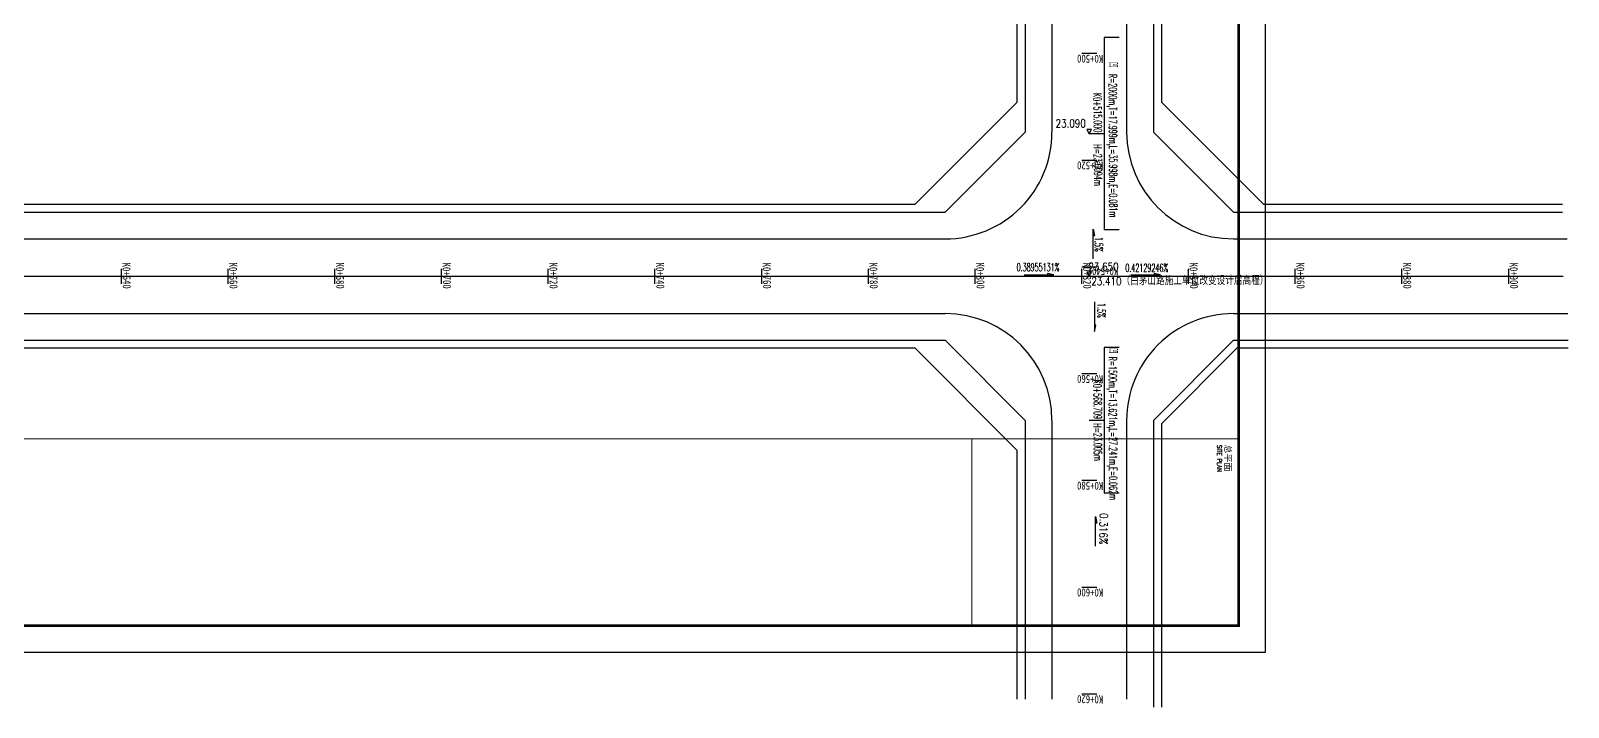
# Model space of a CAD drawing. Header units: millimetres. Extents: x 418304 to 847498, y 48187 to 111456.
# Drawn here: x 423610.1 to 423898.3, y 54476.7 to 54603.4 of the extents above; entities that cross this region are included whole.
import ezdxf

# ---------------------------------------------------------------- set-up
doc = ezdxf.new("R2010")
doc.units = ezdxf.units.MM
doc.header["$LTSCALE"] = 1000
doc.linetypes.add('X3', pattern=[5, 4, -1])
for name, color, linetype in [('TK', 4, 'Continuous'), ('建设布局', 7, 'Continuous'), ('道路网', 7, 'Continuous'), ('高程设计数据', 7, 'Continuous')]:
    doc.layers.add(name, color=color, linetype=linetype)
doc.styles.add('HZ', font='rs.shx', dxfattribs={"width": 0.8, "bigfont": 'hztxt.shx'})
doc.styles.add('ROMANS', font='romans', dxfattribs={"width": 0.65, "height": 231.275})
doc.styles.add('图签宋体', font='', dxfattribs={"height": 300})
doc.styles.add('等线体', font='simhei.ttf')
doc.styles.get('图签宋体').set_extended_font_data('NSimSun')

# ---------------------------------------------------------------- blocks, each defined once
blk = doc.blocks.new('wetrewtewtre')
at = {"layer": '建设布局', "color": 8, "linetype": 'Continuous', "flags": 128}
for points in [[(423897.23, 55773.77), (423822.01, 55773.77), (423822.02, 55614.89), (423841.14, 55595.77), (423897.23, 55595.77)], [(423897.23, 55773.77), (423822.01, 55773.77), (423822.02, 55614.89), (423841.14, 55595.77), (423897.23, 55595.77)], [(423795.01, 55503.06), (423795.02, 55549.65), (423775.89, 55568.77), (423342.15, 55568.77)], [(423795.01, 55503.06), (423795.02, 55549.65), (423775.89, 55568.77), (423342.15, 55568.77)], [(423898.28, 55568.77), (423836.14, 55568.77), (423822.02, 55554.65), (423822.02, 55501.53)], [(423898.28, 55568.77), (423836.14, 55568.77), (423822.02, 55554.65), (423822.02, 55501.53)]]:
    blk.add_lwpolyline(points, dxfattribs=at)
at = {"layer": '道路网', "color": 8, "linetype": 'Continuous', "lineweight": 30}
for p, q in [((423809.92, 55623.98), (423807.12, 55623.98)), ((423809.92, 55623.98), (423807.12, 55623.98)), ((423809.92, 55603.98), (423807.12, 55603.98)), ((423809.92, 55603.98), (423807.12, 55603.98)), ((423627.06, 55583.67), (423627.06, 55580.87)), ((423627.06, 55583.67), (423627.06, 55580.87)), ((423647.06, 55583.67), (423647.06, 55580.87)), ((423647.06, 55583.67), (423647.06, 55580.87)), ((423667.06, 55583.67), (423667.06, 55580.87)), ((423667.06, 55583.67), (423667.06, 55580.87)), ((423687.06, 55583.67), (423687.06, 55580.87)), ((423687.06, 55583.67), (423687.06, 55580.87)), ((423707.06, 55583.67), (423707.06, 55580.87)), ((423707.06, 55583.67), (423707.06, 55580.87)), ((423727.06, 55583.67), (423727.06, 55580.87)), ((423727.06, 55583.67), (423727.06, 55580.87)), ((423747.06, 55583.67), (423747.06, 55580.87)), ((423747.06, 55583.67), (423747.06, 55580.87)), ((423767.06, 55583.67), (423767.06, 55580.87)), ((423767.06, 55583.67), (423767.06, 55580.87)), ((423787.06, 55583.67), (423787.06, 55580.87)), ((423787.06, 55583.67), (423787.06, 55580.87)), ((423807.06, 55583.67), (423807.06, 55580.87)), ((423807.06, 55583.67), (423807.06, 55580.87)), ((423809.92, 55583.98), (423807.12, 55583.98)), ((423809.92, 55583.98), (423807.12, 55583.98)), ((423827.06, 55583.67), (423827.06, 55580.87)), ((423827.06, 55583.67), (423827.06, 55580.87)), ((423847.06, 55583.67), (423847.06, 55580.87)), ((423847.06, 55583.67), (423847.06, 55580.87)), ((423867.06, 55583.67), (423867.06, 55580.87)), ((423867.06, 55583.67), (423867.06, 55580.87)), ((423887.06, 55583.67), (423887.06, 55580.87)), ((423887.06, 55583.67), (423887.06, 55580.87)), ((423809.92, 55563.98), (423807.12, 55563.98)), ((423809.92, 55563.98), (423807.12, 55563.98)), ((423809.92, 55543.98), (423807.12, 55543.98)), ((423809.92, 55543.98), (423807.12, 55543.98)), ((423809.92, 55523.98), (423807.12, 55523.98)), ((423809.92, 55523.98), (423807.12, 55523.98)), ((423809.92, 55503.98), (423807.12, 55503.98)), ((423809.92, 55503.98), (423807.12, 55503.98))]:
    blk.add_line(p, q, dxfattribs=at)
at = {"layer": '道路网', "color": 8, "linetype": 'Continuous'}
for p, q in [((423781.52, 55594.27), (423796.52, 55609.27)), ((423781.52, 55594.27), (423796.52, 55609.27)), ((423820.52, 55609.27), (423835.52, 55594.27)), ((423820.52, 55609.27), (423835.52, 55594.27)), ((423342.15, 55594.27), (423781.52, 55594.27)), ((423342.15, 55594.27), (423781.52, 55594.27)), ((423835.52, 55594.27), (423897.23, 55594.27)), ((423835.52, 55594.27), (423897.23, 55594.27)), ((423342.15, 55589.27), (423781.52, 55589.27)), ((423342.15, 55589.27), (423781.52, 55589.27)), ((423835.52, 55589.27), (423898.06, 55589.27)), ((423835.52, 55589.27), (423898.06, 55589.27)), ((423342.15, 55575.27), (423781.52, 55575.27)), ((423342.15, 55575.27), (423781.52, 55575.27)), ((423835.52, 55575.27), (423898.22, 55575.27)), ((423835.52, 55575.27), (423898.22, 55575.27)), ((423342.15, 55570.27), (423781.52, 55570.27)), ((423342.15, 55570.27), (423781.52, 55570.27)), ((423796.52, 55555.27), (423781.52, 55570.27)), ((423796.52, 55555.27), (423781.52, 55570.27)), ((423835.52, 55570.27), (423820.52, 55555.27)), ((423835.52, 55570.27), (423820.52, 55555.27)), ((423835.52, 55570.27), (423898.27, 55570.27)), ((423835.52, 55570.27), (423898.27, 55570.27)), ((423796.52, 55555.27), (423796.52, 55503.06)), ((423796.52, 55555.27), (423796.52, 55503.06)), ((423801.52, 55555.27), (423801.52, 55503.06)), ((423801.52, 55555.27), (423801.52, 55503.06)), ((423815.52, 55555.27), (423815.52, 55503.06)), ((423815.52, 55555.27), (423815.52, 55503.06)), ((423820.52, 55555.27), (423820.52, 55501.53)), ((423820.52, 55555.27), (423820.52, 55501.53))]:
    blk.add_line(p, q, dxfattribs=at)
at = {"layer": '道路网', "color": 8, "linetype": 'X3'}
blk.add_line((423342.15, 55582.27), (423897.34, 55582.27), dxfattribs=at)
blk.add_line((423342.15, 55582.27), (423897.34, 55582.27), dxfattribs=at)
at = {"layer": '道路网', "color": 8, "linetype": 'Continuous', "flags": 128}
for points in [[(423796.51, 56099.98), (423796.51, 55746.27), (423796.52, 55609.27)], [(423796.51, 56099.98), (423796.51, 55746.27), (423796.52, 55609.27)], [(423801.51, 56099.98), (423801.51, 55741.27), (423801.52, 55609.27)], [(423801.51, 56099.98), (423801.51, 55741.27), (423801.52, 55609.27)], [(423815.51, 56099.98), (423815.51, 55741.27), (423815.52, 55609.27)], [(423815.51, 56099.98), (423815.51, 55741.27), (423815.52, 55609.27)], [(423820.51, 56099.98), (423820.51, 55746.27), (423820.52, 55609.27)], [(423820.51, 56099.98), (423820.51, 55746.27), (423820.52, 55609.27)]]:
    blk.add_lwpolyline(points, dxfattribs=at)
at = {"layer": '道路网', "color": 8, "linetype": 'Continuous'}
for centre, start, end in [((423781.52, 55609.27), 270, 0.0001), ((423781.52, 55609.27), 270, 0.0001), ((423835.52, 55609.27), 180.0001, 270), ((423835.52, 55609.27), 180.0001, 270), ((423781.52, 55555.27), 0.0001, 90), ((423781.52, 55555.27), 0.0001, 90), ((423835.52, 55555.27), 90, 180.0001), ((423835.52, 55555.27), 90, 180.0001)]:
    blk.add_arc(centre, 20, start, end, dxfattribs=at)
at = {"layer": '道路网', "color": 8, "linetype": 'Continuous', "style": '等线体', "width": 0.8}
for s, rotation, p in [('K0+500', 179.384, (423811.13, 55623.72)), ('K0+500', 179.384, (423811.13, 55623.72)), ('K0+520', 179.384, (423811.13, 55603.72)), ('K0+520', 179.384, (423811.13, 55603.72)), ('K0+640', 271.0552, (423627.31, 55584.81)), ('K0+640', 271.0552, (423627.31, 55584.81)), ('K0+660', 271.0552, (423647.31, 55584.81)), ('K0+660', 271.0552, (423647.31, 55584.81)), ('K0+680', 271.0552, (423667.31, 55584.81)), ('K0+680', 271.0552, (423667.31, 55584.81)), ('K0+700', 271.0552, (423687.31, 55584.81)), ('K0+700', 271.0552, (423687.31, 55584.81)), ('K0+720', 271.0552, (423707.31, 55584.81)), ('K0+720', 271.0552, (423707.31, 55584.81)), ('K0+740', 271.0552, (423727.31, 55584.81)), ('K0+740', 271.0552, (423727.31, 55584.81)), ('K0+760', 271.0552, (423747.31, 55584.81)), ('K0+760', 271.0552, (423747.31, 55584.81)), ('K0+780', 271.0552, (423767.31, 55584.81)), ('K0+780', 271.0552, (423767.31, 55584.81)), ('K0+800', 271.0552, (423787.31, 55584.81)), ('K0+800', 271.0552, (423787.31, 55584.81)), ('K0+820', 271.0552, (423807.31, 55584.81)), ('K0+820', 271.0552, (423807.31, 55584.81)), ('K0+540', 179.384, (423813.95, 55583.93)), ('K0+540', 179.384, (423813.95, 55583.93)), ('K0+840', 271.0552, (423827.31, 55584.81)), ('K0+840', 271.0552, (423827.31, 55584.81)), ('K0+860', 271.0552, (423847.31, 55584.81)), ('K0+860', 271.0552, (423847.31, 55584.81)), ('K0+880', 271.0552, (423867.31, 55584.81)), ('K0+880', 271.0552, (423867.31, 55584.81)), ('K0+900', 271.0552, (423887.31, 55584.81)), ('K0+900', 271.0552, (423887.31, 55584.81)), ('K0+560', 179.384, (423811.13, 55563.72)), ('K0+560', 179.384, (423811.13, 55563.72)), ('K0+580', 179.384, (423811.13, 55543.72)), ('K0+580', 179.384, (423811.13, 55543.72)), ('K0+600', 179.384, (423811.13, 55523.72)), ('K0+600', 179.384, (423811.13, 55523.72)), ('K0+620', 179.384, (423811.13, 55503.72)), ('K0+620', 179.384, (423811.13, 55503.72))]:
    blk.add_text(s, height=1.5, rotation=rotation, dxfattribs=at).set_placement(p)
blk = doc.blocks.new('GeYuanFrame_43460816', base_point=(11.55, 13.52))
at = {"layer": 'TK'}
blk.add_lwpolyline([(11.55, 854.52), (1497.55, 854.52), (1497.55, 13.52), (11.55, 13.52)], close=True, dxfattribs=at)
at = {"layer": 'TK', "const_width": 1}
blk.add_lwpolyline([(1487.55, 844.52), (1487.55, 23.52), (36.55, 23.52), (36.55, 844.52)], close=True, dxfattribs=at)
at = {"layer": 'TK'}
for points, const_width in [([(1417.55, 844.52), (1417.55, 23.52)], 0.4), ([(1417.55, 744.49), (1487.55, 744.49)], 0.35)]:
    blk.add_lwpolyline(points, dxfattribs=dict(at, const_width=const_width))
at = {"layer": 'TK', "style": '图签宋体'}
blk.add_text('总平面', height=2.4, dxfattribs=at).set_placement((1419.7, 839.29))
at = {"layer": 'TK', "style": 'ROMANS', "width": 0.76}
blk.add_text('SITE PLAN', height=1.697, dxfattribs=at).set_placement((1419.82, 836.49))

msp = doc.modelspace()

# ---------------------------------------------------------------- linework, layer by layer
at = {"layer": '建设布局', "color": 1, "linetype": 'Continuous', "flags": 128}
msp.add_lwpolyline([(423431.612, 54570.899), (423775.894, 54570.899), (423795.015, 54590.02), (423795.015, 54688.265), (423431.612, 54688.3)], close=True, dxfattribs=at)
msp.add_lwpolyline([(423431.612, 54570.899), (423775.894, 54570.899), (423795.015, 54590.02), (423795.015, 54688.265), (423431.612, 54688.3)], close=True, dxfattribs=at)
at = {"layer": '高程设计数据', "color": 1, "linetype": 'Continuous'}
for p, q in [((423814.115, 54602.107), (423811.315, 54602.107)), ((423811.315, 54602.107), (423811.315, 54566.109)), ((423814.115, 54602.107), (423811.315, 54602.107)), ((423811.315, 54602.107), (423811.315, 54566.109)), ((423811.315, 54584.108), (423808.515, 54584.108)), ((423811.315, 54584.108), (423808.515, 54584.108)), ((423814.115, 54566.109), (423811.315, 54566.109)), ((423814.115, 54566.109), (423811.315, 54566.109)), ((423814.115, 54544.02), (423811.315, 54544.02)), ((423811.315, 54544.02), (423811.315, 54516.778)), ((423814.115, 54544.02), (423811.315, 54544.02)), ((423811.315, 54544.02), (423811.315, 54516.778)), ((423811.315, 54530.399), (423808.515, 54530.399)), ((423811.315, 54530.399), (423808.515, 54530.399)), ((423814.115, 54516.778), (423811.315, 54516.778)), ((423814.115, 54516.778), (423811.315, 54516.778))]:
    msp.add_line(p, q, dxfattribs=at)
at = {"layer": '高程设计数据', "color": 1, "linetype": 'Continuous', "flags": 128}
for points in [[(423808.515, 54584.108), (423808.957, 54584.874), (423808.073, 54584.874)], [(423808.515, 54584.108), (423808.957, 54584.874), (423808.073, 54584.874)], [(423808.515, 54557.399), (423808.957, 54558.165), (423808.073, 54558.165)], [(423808.515, 54557.399), (423808.957, 54558.165), (423808.073, 54558.165)]]:
    msp.add_lwpolyline(points, close=True, dxfattribs=at)
at = {"layer": '高程设计数据', "color": 4, "linetype": 'Continuous', "flags": 128}
for points in [[(423809.262, 54560.637), (423809.257, 54566.21), (423809.481, 54564.993), (423809.258, 54564.993)], [(423809.262, 54560.637), (423809.257, 54566.21), (423809.481, 54564.993), (423809.258, 54564.993)], [(423796.32, 54557.672), (423801.893, 54557.666), (423800.677, 54557.891), (423800.676, 54557.667)], [(423796.32, 54557.672), (423801.893, 54557.666), (423800.677, 54557.891), (423800.676, 54557.667)], [(423816.32, 54557.672), (423821.893, 54557.666), (423820.677, 54557.891), (423820.676, 54557.667)], [(423816.32, 54557.672), (423821.893, 54557.666), (423820.677, 54557.891), (423820.676, 54557.667)], [(423809.5, 54552.616), (423809.495, 54547.043), (423809.719, 54548.26), (423809.496, 54548.26)], [(423809.5, 54552.616), (423809.495, 54547.043), (423809.719, 54548.26), (423809.496, 54548.26)], [(423809.689, 54506.811), (423809.697, 54512.384), (423809.918, 54511.167), (423809.695, 54511.167)], [(423809.689, 54506.811), (423809.697, 54512.384), (423809.918, 54511.167), (423809.695, 54511.167)]]:
    msp.add_lwpolyline(points, dxfattribs=at)

# ---------------------------------------------------------------- block references
at = {"xscale": 0.5, "yscale": 0.5, "zscale": 0.5, "rotation": 270}
msp.add_blockref('GeYuanFrame_43460816', (423421.008, 55229.932), dxfattribs=at)
msp.add_blockref('wetrewtewtre', (0, -1024.872))

# ---------------------------------------------------------------- texts
at = {"layer": '高程设计数据', "color": 1, "linetype": 'Continuous', "style": 'HZ'}
for s, rotation, width, p in [('凹  R=2000m,T=17.999m,L=35.998m,E=0.081m', 270.25766, 0.5, (423812.152, 54597.515)), ('凹  R=2000m,T=17.999m,L=35.998m,E=0.081m', 270.25766, 0.5, (423812.152, 54597.515)), ('K0+515.000', 270.81408, 0.5, (423809.285, 54591.723)), ('K0+515.000', 270.81408, 0.5, (423809.285, 54591.723)), ('23.090', 0.18894, 0.8, (423802.206, 54585.277)), ('23.090', 0.18894, 0.8, (423802.206, 54585.277)), ('H=23.0094m', 270.81408, 0.5, (423809.333, 54582.121)), ('H=23.0094m', 270.81408, 0.5, (423809.333, 54582.121)), ('1.5%%%', 269.92167, 0.5, (423809.574, 54564.784)), ('1.5%%%', 269.92167, 0.5, (423809.574, 54564.784)), ('0.38955131%', 359.92167, 0.5, (423794.901, 54558.334)), ('0.38955131%', 359.92167, 0.5, (423794.901, 54558.334)), ('23.650', 0.18894, 0.8, (423808.35, 54558.412)), ('23.650', 0.18894, 0.8, (423808.35, 54558.412)), ('0.42129246%', 359.92167, 0.5, (423815.281, 54558.228)), ('0.42129246%', 359.92167, 0.5, (423815.281, 54558.228)), ('23.410（白茅山路施工单位改变设计后高程）', 0.18894, 0.8, (423808.898, 54555.71)), ('23.410（白茅山路施工单位改变设计后高程）', 0.18894, 0.8, (423808.898, 54555.71)), ('1.5%', 269.92167, 0.5, (423810.067, 54552.379)), ('1.5%', 269.92167, 0.5, (423810.067, 54552.379)), ('凹 R=1500m,T=13.621m,L=27.241m,E=0.062m', 270.25766, 0.5, (423812.152, 54543.95)), ('凹 R=1500m,T=13.621m,L=27.241m,E=0.062m', 270.25766, 0.5, (423812.152, 54543.95)), ('K0+568.709', 270.81408, 0.5, (423809.285, 54538.013)), ('K0+568.709', 270.81408, 0.5, (423809.285, 54538.013)), ('H=23.005m', 270.81408, 0.5, (423809.312, 54529.845)), ('H=23.005m', 270.81408, 0.5, (423809.312, 54529.845)), ('0.316%', 269.26664, 0.8, (423810.481, 54513.021)), ('0.316%', 269.26664, 0.8, (423810.481, 54513.021))]:
    msp.add_text(s, height=1.5, rotation=rotation, dxfattribs=dict(at, width=width)).set_placement(p)

doc.saveas('drawing.dxf')
